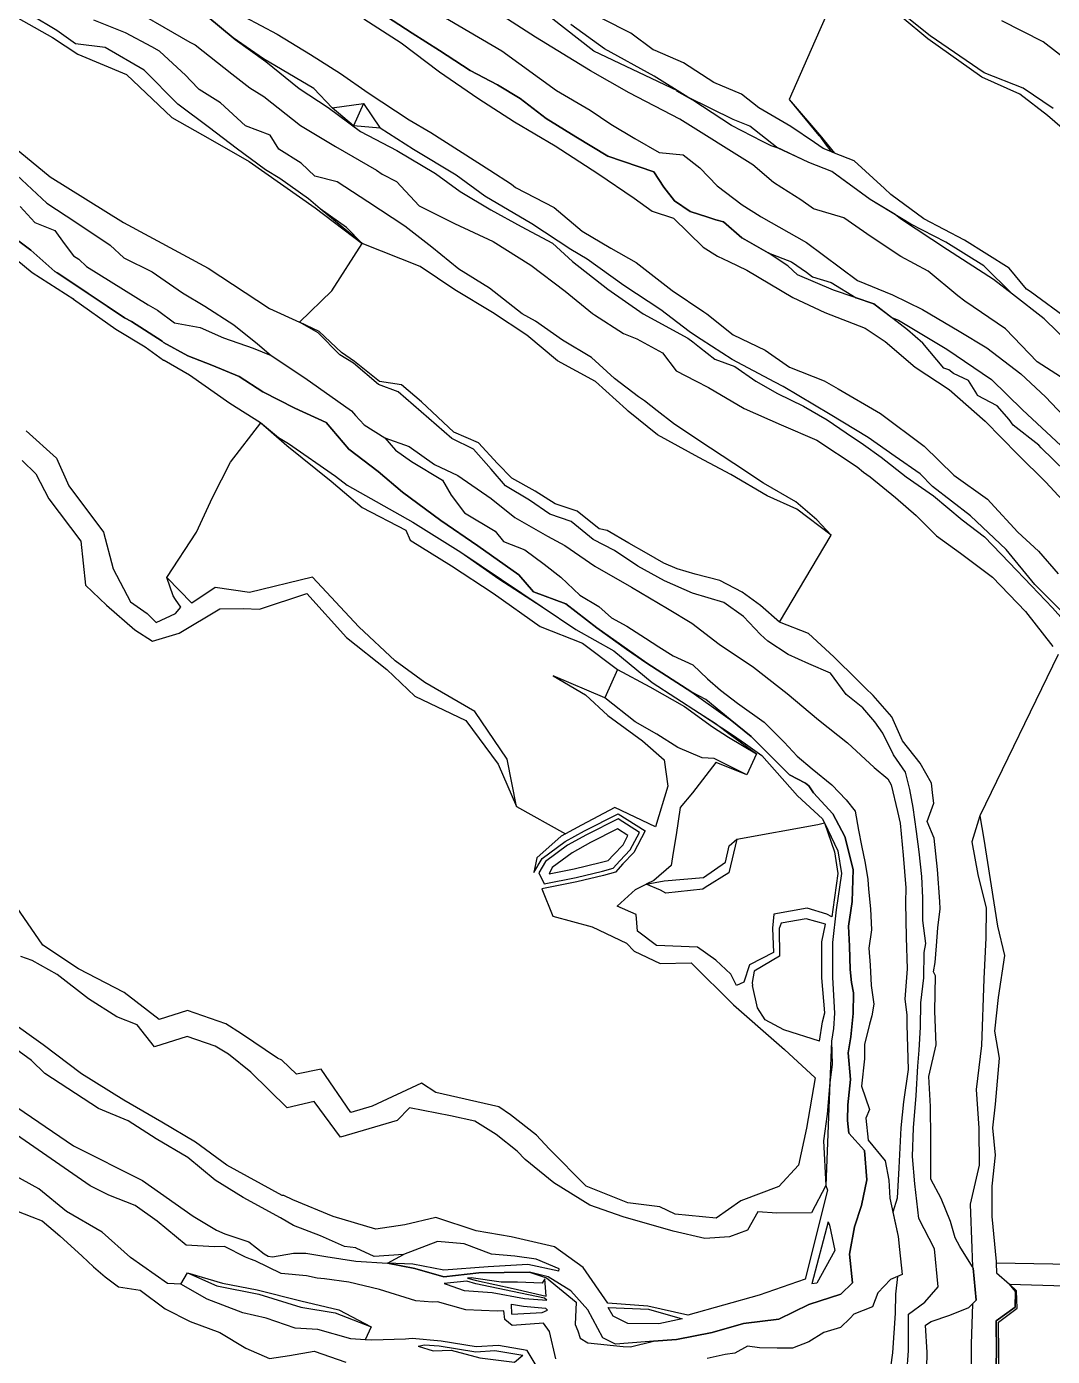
# Model space of a CAD drawing. Extents: x 102606 to 105048, y 81391 to 83586.
# Drawn here: x 104331.2 to 104564.9, y 81722.2 to 82025.3 of the extents above; entities that cross this region are included whole.
import ezdxf

# ---------------------------------------------------------------- set-up
doc = ezdxf.new("R2010")
doc.units = 0

msp = doc.modelspace()

# ---------------------------------------------------------------- linework, layer by layer
at = {"layer": 'BLG$270$FAKT', "color": 5}
for points in [[(104449.100146, 81829.850458, 0), (104456.348594, 81831.348317, 0), (104462.368331, 81832.783601, 0), (104464.803112, 81833.43242, 0), (104466.32194, 81835.123787, 0), (104468.702435, 81837.597025, 0), (104470.818032, 81841.590306, 0), (104465.921615, 81844.691982, 0), (104458.75511, 81841.049977, 0), (104454.383316, 81838.663625, 0), (104449.366654, 81834.981331, 0), (104447.889998, 81832.405299, 0), (104449.100146, 81829.850458, 0)], [(104450.234754, 81832.127176, 0), (104455.914196, 81833.300807, 0), (104461.878824, 81834.722951, 0), (104463.712828, 81835.211675, 0), (104464.856978, 81836.485801, 0), (104467.066649, 81838.78156, 0), (104468.184295, 81840.891165, 0), (104465.812952, 81842.393311, 0), (104459.687484, 81839.28036, 0), (104455.458945, 81836.972203, 0), (104450.8913, 81833.619494, 0), (104450.234754, 81832.127176, 0)]]:
    msp.add_polyline3d(points, dxfattribs=at)
at = {"layer": 'BLG$280$FAKT', "color": 6}
for points in [[(104331.047469, 81933.144806, 0), (104337.964986, 81926.877526, 0), (104340.808854, 81920.571796, 0), (104348.687137, 81910.075063, 0), (104350.909613, 81901.661722, 0), (104354.847066, 81894.131636, 0), (104358.627057, 81891.482113, 0), (104360.724015, 81889.463253, 0), (104365.091958, 81891.494208, 0), (104366.286903, 81892.938133, 0), (104365.132729, 81894.677089, 0), (104364.56, 81895.54, 0), (104363.12, 81899.68, 0), (104369.86, 81910.04, 0), (104373.55, 81917.96, 0), (104377.65, 81925.97, 0), (104384.521636, 81934.985163, 0), (104388.553362, 81931.649614, 0), (104390.834464, 81930.286515, 0), (104401.520567, 81922.831136, 0), (104404.23, 81920.74, 0), (104419.194459, 81912.289622, 0), (104430.09, 81905.5, 0), (104438.75, 81899.37, 0), (104448.666039, 81892.992181, 0), (104456.325671, 81887.834715, 0), (104464.958312, 81883.010041, 0), (104473.678004, 81875.76597, 0), (104484.515458, 81868.781865, 0), (104488.078131, 81866.507586, 0), (104491.474434, 81863.883206, 0), (104497.438224, 81859.49263, 0), (104495.250661, 81854.704719, 0), (104488.252789, 81857.548109, 0), (104488.228842, 81857.561393, 0), (104482.86, 81850.61, 0), (104480.11, 81847.243, 0), (104479.189, 81841.062, 0), (104478.515, 81837.01, 0), (104478.054, 81834.052, 0), (104474.046, 81830.642, 0), (104472.300383, 81829.775547, 0), (104472.300383, 81829.775547, 0), (104476.43, 81830.535, 0), (104485.427, 81831.347, 0), (104490.446, 81834.793, 0), (104491.253, 81838.515, 0), (104492.991, 81840.074, 0), (104511.47, 81843.439, 0), (104512.945469, 81843.761677, 0), (104515.982473, 81837.377084, 0), (104516.871217, 81832.215519, 0), (104515.595311, 81823.969465, 0), (104514.751054, 81816.521508, 0), (104514.756428, 81808.530065, 0), (104515.252764, 81800.404723, 0), (104515.028034, 81796.917812, 0), (104514.532371, 81793.985439, 0), (104514.16, 81784.56, 0), (104513.55, 81777.4, 0), (104512.74, 81771.27, 0), (104513.299186, 81761.105001, 0), (104509.987, 81754.859, 0), (104502.111, 81754.829, 0), (104497.743, 81755.094, 0), (104495.402, 81750.915, 0), (104491.306, 81749.448, 0), (104485.727, 81749.071, 0), (104478.505, 81750.692, 0), (104467.068, 81753.969, 0), (104459.462, 81756.621, 0), (104451.29, 81761.758, 0), (104444.794, 81767.023, 0), (104442.976335, 81768.969073, 0), (104438.13275, 81772.735861, 0), (104433.28, 81775.772, 0), (104427.74, 81776.968, 0), (104418.392, 81778.811, 0), (104415.629, 81775.897, 0), (104402.705, 81772.142, 0), (104396.695225, 81780.231038, 0), (104390.530389, 81778.785747, 0), (104382.27162, 81786.973094, 0), (104377.17311, 81791.038549, 0), (104374.140668, 81792.891755, 0), (104367.736613, 81795.101717, 0), (104360.309462, 81792.745799, 0), (104356.34, 81797.759, 0), (104351.77, 81799.598, 0), (104345.264, 81803.682, 0), (104338.159, 81809.192, 0), (104332.453, 81812.415, 0), (104329.850444, 81813.341975, 0)], [(104384.521636, 81934.985163, 0), (104390.442089, 81929.765223, 0), (104400.557715, 81921.659194, 0), (104407.665354, 81915.672813, 0), (104417.549146, 81910.460413, 0), (104418.579073, 81908.235826, 0), (104427.960071, 81902.400283, 0), (104437.507223, 81896.1124, 0), (104448.200983, 81888.559809, 0), (104457.866448, 81884.699639, 0), (104465.81344, 81878.759065, 0), (104462.94, 81872.26, 0)], [(104330.136241, 81926.396661, 0), (104333.274893, 81923.346902, 0), (104336.222833, 81917.611725, 0), (104343.57024, 81908.017727, 0), (104344.561391, 81897.993224, 0), (104349.369923, 81893.415969, 0), (104355.845959, 81887.770951, 0), (104359.866216, 81885.198217, 0), (104365.899029, 81887.024573, 0), (104375.196296, 81892.548674, 0), (104380.542316, 81892.609276, 0), (104384.233133, 81892.512187, 0), (104395.006057, 81896.079949, 0), (104404.057141, 81886.034504, 0), (104413.278547, 81878.760235, 0), (104419.654335, 81872.628115, 0), (104431.281114, 81867.087189, 0), (104438.608303, 81857.180624, 0), (104438.608303, 81857.180624, 0), (104442.83, 81847.48, 0), (104453.970169, 81841.283327, 0)], [(104363.12, 81899.68, 0), (104368.806423, 81893.886334, 0)], [(104442.83, 81847.48, 0), (104440.681396, 81858.276776, 0), (104433.321781, 81869.144084, 0), (104421.902963, 81875.733955, 0), (104415.145169, 81880.693823, 0), (104406.838027, 81888.473886, 0), (104396.282335, 81899.753416, 0), (104381.932429, 81896.287137, 0), (104381.932429, 81896.287137, 0), (104374.172718, 81897.428833, 0), (104368.806423, 81893.886334, 0)], [(104487.84, 81858.42, 0), (104485.1, 81858.61, 0), (104479.57, 81860.97, 0), (104474.76, 81864.03, 0), (104469.84, 81866.77, 0), (104462.94, 81872.26, 0), (104451.116974, 81877.292139, 0)], [(104451.116974, 81877.292139, 0), (104458.479913, 81872.944108, 0), (104463.584053, 81868.235717, 0), (104471.467307, 81862.445354, 0), (104476.407353, 81858.152578, 0), (104477.307603, 81852.119558, 0), (104474.477699, 81842.90892, 0)], [(104465.81344, 81878.759065, 0), (104473.175518, 81874.775039, 0), (104481.058414, 81870.331096, 0), (104487.479969, 81865.665994, 0), (104491.123236, 81863.32601, 0), (104497.438224, 81859.49263, 0)], [(104495.250661, 81854.704719, 0), (104487.84, 81858.42, 0)], [(104446.762615, 81832.449368, 0), (104448.604331, 81835.66225, 0), (104453.845502, 81839.509336, 0), (104458.288923, 81841.934786, 0), (104465.975947, 81845.841317, 0), (104472.134901, 81841.939877, 0), (104469.520327, 81837.004757, 0), (104467.054422, 81834.44278, 0), (104465.348255, 81832.542792, 0), (104462.613085, 81831.813926, 0), (104456.565793, 81830.372072, 0), (104448.532842, 81828.7121, 0), (104451.051721, 81822.473006, 0), (104460.008683, 81820.059066, 0), (104467.855446, 81816.322138, 0), (104469.58801, 81814.511595, 0), (104475.540293, 81811.752953, 0), (104482.578975, 81811.901113, 0), (104492.226728, 81802.333617, 0), (104502.039538, 81793.689718, 0), (104503.822127, 81792.136557, 0), (104510.836128, 81785.642112, 0), (104508.834907, 81774.182838, 0), (104507.073469, 81765.780898, 0), (104502.567744, 81760.918606, 0), (104493.910384, 81757.600815, 0), (104488.288887, 81753.664141, 0), (104478.96997, 81754.59005, 0), (104475.458591, 81756.286845, 0), (104468.13386, 81757.200708, 0), (104458.637552, 81760.926643, 0), (104450.200459, 81769.443431, 0), (104447.369893, 81772.592789, 0), (104441.411855, 81777.189557, 0), (104438.796522, 81779.025931, 0), (104424.383556, 81782.305605, 0), (104421.130032, 81784.41007, 0), (104409.913157, 81779.214423, 0), (104405.03503, 81777.725369, 0), (104398.270885, 81787.635308, 0), (104392.672815, 81786.494029, 0), (104389.345907, 81789.685047, 0), (104388.322747, 81790.117248, 0), (104380.155228, 81795.714865, 0), (104376.600677, 81797.981626, 0), (104367.814309, 81801.018065, 0), (104361.404668, 81798.989778, 0), (104353.421532, 81805.105895, 0), (104342.998479, 81810.512166, 0), (104334.837228, 81815.911131, 0), (104328.039345, 81825.882521, 0)], [(104474.477699, 81842.90892, 0), (104465.191096, 81847.312892, 0), (104457.577943, 81843.25249, 0), (104453.970169, 81841.283327, 0), (104452.979089, 81840.742385, 0), (104447.437395, 81835.828805, 0), (104446.762615, 81832.449368, 0)], [(104512.945469, 81843.761677, 0), (104515.267658, 81837.151948, 0), (104516.02436, 81832.211391, 0), (104514.857773, 81824.064763, 0), (104514.65937, 81822.34361, 0)], [(104492.991, 81840.074, 0), (104491.182, 81832.388, 0), (104485.787, 81829.023, 0), (104485.23, 81828.667, 0), (104476.8, 81827.766, 0), (104475.58, 81828.45, 0), (104472.300383, 81829.775547, 0)], [(104514.65937, 81822.34361, 0), (104513.508, 81822.943, 0), (104509.016, 81824.304, 0), (104501.396, 81822.988, 0), (104501.14, 81819.77, 0), (104501.32, 81814.22, 0), (104495.84, 81811.45, 0), (104494.594109, 81807.429545, 0), (104492.885, 81806.727, 0), (104491.621, 81809.299, 0), (104488.193, 81812.453, 0), (104484.059, 81815.435, 0), (104474.695, 81815.824, 0), (104470.346, 81819.125, 0), (104470.041, 81822.903, 0), (104470.041, 81822.903, 0), (104465.746552, 81824.77596, 0), (104469.926, 81828.597, 0), (104472.300383, 81829.775547, 0)], [(104511.79645, 81794.014515, 0), (104512.545601, 81798.391196, 0), (104512.545601, 81798.391196, 0), (104513.045266, 81800.443316, 0), (104512.336249, 81808.448304, 0), (104512.321516, 81816.658682, 0), (104513.159587, 81820.67885, 0), (104508.820396, 81821.897088, 0), (104503.078828, 81820.91586, 0), (104502.669556, 81819.734076, 0), (104502.735377, 81813.38083, 0), (104496.972, 81809.971089, 0), (104496.48691, 81807.353736, 0), (104496.578952, 81806.689055, 0)], [(104511.79645, 81794.014515, 0), (104503.72, 81796.631, 0), (104499.453, 81798.895, 0), (104497.667, 81801.603, 0), (104496.578952, 81806.689055, 0)]]:
    msp.add_polyline3d(points, dxfattribs=at)
at = {"layer": 'BLG$290$FAKT', "color": 32}
for points in [[(104329.427, 81976.384, 0), (104332.147, 81974.331, 0), (104337.628, 81969.447, 0), (104338.138, 81969.137, 0), (104343.286, 81965.758, 0), (104345.182, 81964.476, 0), (104349.57, 81961.583, 0), (104353.466, 81958.887, 0), (104355.048, 81958.057, 0), (104362.039, 81953.587, 0), (104362.339, 81953.274, 0), (104367.913, 81950.196, 0), (104373.396, 81948.134, 0), (104379.602, 81945.548, 0), (104384.99, 81942.014, 0), (104392.287, 81938.289, 0), (104399.402, 81935.071, 0), (104404.577, 81928.981, 0), (104411.268, 81923.881, 0), (104416.782, 81919.135, 0), (104425.558, 81912.723, 0), (104433.991, 81906.889, 0), (104443.315, 81900.317, 0), (104446.637675, 81896.455708, 0), (104454.045479, 81893.719081, 0), (104461.066037, 81888.222073, 0), (104467.851445, 81883.351294, 0), (104472.512045, 81880.148289, 0), (104482.723717, 81873.575649, 0), (104491.477457, 81867.356367, 0), (104496.221813, 81863.482327, 0), (104504.961751, 81854.73645, 0), (104508.598836, 81852.800086, 0), (104509.398475, 81852.18134, 0), (104510.436237, 81850.639093, 0), (104514.838, 81845.865, 0), (104517.565, 81840.639, 0), (104519.515, 81833.145, 0), (104519.251, 81825.856, 0), (104518.946432, 81823.793758, 0), (104518.408, 81820.26, 0), (104518.64, 81815.66, 0), (104518.775, 81810.366, 0), (104519.143552, 81807.424234, 0), (104519.551, 81804.996, 0), (104519.464, 81800.319, 0), (104518.942, 81795.005, 0), (104518.358, 81791.373, 0), (104518.904, 81785.302, 0), (104518.31, 81779.503, 0), (104518.202, 81775.918, 0), (104518.537, 81773.01, 0), (104522.081, 81769.131, 0), (104522.573, 81762.406, 0), (104521.366, 81756.527, 0), (104519.811, 81751.68, 0), (104518.69, 81745.498, 0), (104519.307, 81738.917, 0), (104516.648637, 81736.362086, 0), (104509.360468, 81733.960688, 0), (104502.559376, 81730.681131, 0), (104494.539774, 81729.650192, 0), (104487.377747, 81727.594684, 0), (104479.234324, 81726.019236, 0), (104474.022219, 81725.607008, 0), (104472.094995, 81725.462684, 0), (104465.329361, 81724.981349, 0), (104462.427393, 81726.357991, 0), (104459.042907, 81732.772568, 0), (104455.160099, 81737.132791, 0), (104450.011653, 81740.32813, 0), (104445.767, 81741.328, 0), (104434.174287, 81741.188636, 0), (104426.250412, 81740.280589, 0), (104419.655086, 81742.197154, 0), (104413.386776, 81743.424861, 0), (104417.05, 81745.38, 0), (104410.37, 81744.94, 0), (104406.252578, 81746.832513, 0), (104406.223924, 81746.88209, 0), (104403.61, 81747.2, 0), (104398.14, 81749.62, 0), (104392.02, 81751.98, 0), (104389.00492, 81753.774039, 0), (104380.516, 81758.366, 0), (104374.165, 81762.348, 0), (104367.895, 81767.524, 0), (104360.711, 81771.787, 0), (104354.313, 81775.864, 0), (104347.576, 81778.657, 0), (104335.331, 81786.631, 0), (104332.322773, 81789.584896, 0), (104325.286652, 81794.700075, 0)], [(104325.44918, 81974.983224, 0), (104332.460935, 81969.227586, 0), (104341.906919, 81963.130542, 0), (104341.890814, 81963.176935, 0), (104351.509854, 81956.301647, 0), (104358.187918, 81952.322005, 0), (104362.396454, 81949.220372, 0), (104362.490223, 81949.257947, 0), (104368.281547, 81945.913661, 0), (104377.505945, 81939.475696, 0), (104384.443328, 81935.049949, 0), (104388.553362, 81931.649614, 0), (104390.834464, 81930.286515, 0), (104401.520567, 81922.831136, 0), (104404.23, 81920.74, 0), (104419.194459, 81912.289622, 0), (104430.09, 81905.5, 0), (104448.666039, 81892.992181, 0), (104456.325671, 81887.834715, 0), (104464.958312, 81883.010041, 0), (104473.678004, 81875.76597, 0), (104484.515458, 81868.781865, 0), (104492.023338, 81863.825524, 0), (104494.936838, 81861.764254, 0), (104498.70487, 81859.098412, 0), (104506.813577, 81849.966205, 0), (104512.497222, 81844.704011, 0), (104515.982473, 81837.377084, 0), (104516.871217, 81832.215519, 0), (104515.595311, 81823.969465, 0), (104514.751054, 81816.521508, 0), (104514.756428, 81808.530065, 0), (104515.252764, 81800.404723, 0), (104515.028034, 81796.917812, 0), (104514.532371, 81793.985439, 0), (104514.734801, 81788.668018, 0), (104514.16, 81784.56, 0), (104513.299186, 81761.105001, 0), (104513.642735, 81760.061152, 0), (104508.55621, 81739.74808, 0), (104498.097481, 81736.11592, 0), (104481.799088, 81731.551163, 0), (104472.719215, 81733.577453, 0), (104463.613043, 81734.324046, 0), (104458.010953, 81742.428971, 0), (104451.429257, 81747.170721, 0), (104441.572322, 81749.427013, 0), (104433.608795, 81750.752581, 0), (104424.446375, 81753.784335, 0), (104417.333581, 81752.123432, 0), (104410.763453, 81751.156917, 0), (104401.033055, 81754.052869, 0), (104391.83041, 81757.818984, 0), (104389.775397, 81758.840108, 0), (104389.435289, 81758.830117, 0), (104376.763408, 81765.719364, 0), (104369.661054, 81771.008886, 0), (104362.017114, 81775.553056, 0), (104353.365671, 81780.586696, 0), (104343.702692, 81786.570185, 0), (104334.95659, 81793.154, 0), (104327.226067, 81798.745752, 0)], [(104513.831492, 81752.859931, 0), (104510.060306, 81738.675078, 0)], [(104513.831492, 81752.859931, 0), (104514.077149, 81752.063621, 0), (104515.291631, 81746.263605, 0), (104511.195478, 81738.88711, 0), (104510.060306, 81738.675078, 0)], [(104452.44138, 81741.6055, 0), (104452.548, 81742.094, 0), (104447.25, 81744.36, 0), (104442.38, 81745.03, 0), (104437.09, 81745.5, 0), (104430.89, 81747.79, 0), (104424.76, 81748.38, 0), (104417.05, 81745.38, 0)], [(104452.44138, 81741.6055, 0), (104445.368214, 81743.077666, 0), (104436.338891, 81742.578771, 0), (104426.266078, 81741.849205, 0), (104419.192862, 81743.207516, 0), (104413.386776, 81743.424861, 0)], [(104413.386776, 81743.424861, 0), (104419.655086, 81742.197154, 0), (104426.250412, 81740.280589, 0), (104434.174287, 81741.188636, 0), (104445.767, 81741.328, 0), (104449.638743, 81740.031447, 0), (104456.4206, 81734.541378, 0), (104456.193374, 81729.466168, 0), (104456.727924, 81727.983806, 0), (104457.318059, 81726.317438, 0), (104459.030477, 81725.216525, 0), (104467.103276, 81724.43331, 0), (104468.796454, 81724.348399, 0), (104474.022219, 81725.607008, 0)], [(104480.508178, 81730.706455, 0), (104475.216392, 81729.614651, 0), (104468.151977, 81729.638826, 0), (104464.784446, 81731.365374, 0), (104463.692007, 81733.293953, 0)], [(104463.692007, 81733.293953, 0), (104472.875268, 81732.91823, 0), (104480.508178, 81730.706455, 0)]]:
    msp.add_polyline3d(points, dxfattribs=at)
at = {"layer": 'BLG$300$FAKT', "color": 40}
for points in [[(104329.679, 81984.263, 0), (104333.089563, 81980.634762, 0), (104337.631984, 81978.782321, 0), (104339.767384, 81975.871, 0), (104341.877507, 81973.056633, 0), (104343.077, 81972.236, 0), (104344.85, 81970.568, 0), (104358.844, 81961.865, 0), (104360.98, 81960.67, 0), (104364.88, 81957.79, 0), (104370.731, 81956.681, 0), (104376.02, 81954.342, 0), (104382.822, 81951.975, 0), (104386.869, 81950.316, 0), (104394.601, 81945.226, 0), (104405.163, 81937.722, 0), (104406.138, 81936.669, 0), (104408.062453, 81934.495609, 0), (104412.824478, 81931.515575, 0), (104415.214031, 81928.729096, 0), (104418.862553, 81926.11739, 0), (104425.947, 81921.863, 0), (104427.876, 81918.475, 0), (104430.949, 81914.446, 0), (104437.957, 81910.259, 0), (104439.851, 81907.948, 0), (104444.653, 81906.023, 0), (104449.087, 81902.725, 0), (104452.887, 81899.779, 0), (104457.244, 81895.7, 0), (104461.578, 81893.059, 0), (104464.415, 81890.503, 0), (104467.953, 81888.623, 0), (104472.151, 81885.908, 0), (104475.203, 81883.871, 0), (104478.46, 81881.815, 0), (104482.938, 81879.822, 0), (104486.308, 81876.643, 0), (104489.245, 81873.994, 0), (104493.159, 81871.073, 0), (104499.248, 81866.754, 0), (104503.778, 81862.175, 0), (104506.707, 81858.992, 0), (104510.149, 81856.08, 0), (104514.619, 81852.408, 0), (104517.919, 81849.045, 0), (104519.962, 81846.414, 0), (104520.681, 81842.085, 0), (104521.379, 81838.614, 0), (104522.263, 81834.609, 0), (104522.826, 81830.872, 0), (104522.975, 81828.647, 0), (104523.427, 81824.173, 0), (104523.637, 81819.415, 0), (104523.072, 81815.247, 0), (104523.379, 81811.334, 0), (104523.567, 81806.675, 0), (104524.216, 81802.446, 0), (104523.756, 81799.79, 0), (104523.228, 81797.883, 0), (104522.06, 81793.266, 0), (104522.049, 81790.007, 0), (104521.392, 81783.749, 0), (104523.193, 81778.462, 0), (104522.406, 81776.459, 0), (104522.939, 81771.466, 0), (104526.75, 81766.765, 0), (104527.622, 81762.315, 0), (104527.848, 81758.228, 0), (104529.746, 81749.462, 0), (104530.059241, 81746.536833, 0), (104530.668, 81740.852, 0), (104529.595298, 81740.380783, 0), (104528, 81739.68, 0), (104525.127, 81736.68, 0), (104523.87, 81733.476, 0), (104519.616, 81731.757, 0), (104518.84, 81730.843, 0), (104516.637, 81728.781, 0), (104512.782, 81727.58, 0), (104509.413, 81725.447, 0), (104505.678, 81724.051, 0), (104502.183, 81724.044, 0), (104498.174, 81724.113, 0), (104495.44, 81724.513, 0), (104492.526, 81722.901, 0), (104490.367, 81722.612, 0), (104486.257, 81721.716, 0)], [(104322.623017, 81783.256441, 0), (104341.871272, 81770.143025, 0), (104357.562428, 81762.240262, 0), (104369.117976, 81754.143311, 0), (104374.461974, 81750.966479, 0), (104376.303974, 81750.087479, 0), (104381.777591, 81748.267817, 0), (104385.336433, 81745.516853, 0), (104386.223652, 81745.032948, 0), (104387.221213, 81744.871106, 0), (104391.998066, 81745.685162, 0), (104394.79044, 81745.686857, 0), (104399.336845, 81744.968753, 0), (104406.182168, 81743.887026, 0), (104413.386776, 81743.424861, 0), (104419.655086, 81742.197154, 0), (104426.250412, 81740.280589, 0), (104434.174287, 81741.188636, 0), (104445.767, 81741.328, 0), (104449.638743, 81740.031447, 0), (104456.4206, 81734.541378, 0), (104456.193374, 81729.466168, 0), (104456.727924, 81727.983806, 0), (104457.318059, 81726.317438, 0), (104459.030477, 81725.216525, 0), (104467.103276, 81724.43331, 0), (104468.796454, 81724.348399, 0), (104474.022219, 81725.607008, 0), (104479.234324, 81726.019236, 0), (104487.377747, 81727.594684, 0), (104494.539774, 81729.650192, 0), (104502.559376, 81730.681131, 0), (104509.360468, 81733.960688, 0), (104516.648637, 81736.362086, 0), (104519.307, 81738.917, 0), (104518.69, 81745.498, 0), (104519.811, 81751.68, 0), (104521.366, 81756.527, 0), (104522.573, 81762.406, 0), (104522.081, 81769.131, 0), (104518.537, 81773.01, 0), (104518.202, 81775.918, 0), (104518.31, 81779.503, 0), (104518.904, 81785.302, 0), (104518.358, 81791.373, 0), (104518.942, 81795.005, 0), (104519.464, 81800.319, 0), (104519.551, 81804.996, 0), (104519.143552, 81807.424234, 0), (104518.775, 81810.366, 0), (104518.64, 81815.66, 0), (104518.408, 81820.26, 0), (104518.946432, 81823.793758, 0), (104519.251, 81825.856, 0), (104519.515, 81833.145, 0), (104517.565, 81840.639, 0), (104514.838, 81845.865, 0), (104510.436237, 81850.639093, 0), (104509.398475, 81852.18134, 0), (104508.598836, 81852.800086, 0), (104504.961751, 81854.73645, 0), (104496.221813, 81863.482327, 0), (104491.477457, 81867.356367, 0), (104485.944298, 81871.920657, 0), (104482.723717, 81873.575649, 0), (104472.512045, 81880.148289, 0), (104461.066037, 81888.222073, 0), (104454.045479, 81893.719081, 0), (104446.637675, 81896.455708, 0), (104443.315, 81900.317, 0), (104433.991, 81906.889, 0), (104425.558, 81912.723, 0), (104416.782, 81919.135, 0), (104411.268, 81923.881, 0), (104404.577, 81928.981, 0), (104399.402, 81935.071, 0), (104392.287, 81938.289, 0), (104384.99, 81942.014, 0), (104379.602, 81945.548, 0), (104373.396, 81948.134, 0), (104367.913, 81950.196, 0), (104362.339, 81953.274, 0), (104362.039, 81953.587, 0), (104355.048, 81958.057, 0), (104353.466, 81958.887, 0), (104349.57, 81961.583, 0), (104345.182, 81964.476, 0), (104343.286, 81965.758, 0), (104338.138, 81969.137, 0), (104337.628, 81969.447, 0), (104332.147, 81974.331, 0), (104329.427, 81976.384, 0)], [(104451.745, 81721.624, 0), (104450.296, 81727.823, 0), (104448.911213, 81729.760227, 0), (104441.805322, 81729.2098, 0), (104440.166944, 81730.594024, 0), (104439.877306, 81732.529951, 0), (104438.388743, 81732.444756, 0), (104431.25565, 81732.785853, 0), (104424.811535, 81734.623554, 0), (104423.689225, 81734.498958, 0), (104419.831976, 81734.82484, 0), (104411.613584, 81737.400268, 0), (104404.577736, 81739.114414, 0), (104399.067, 81739.811, 0), (104397.396, 81740.025, 0), (104394.923, 81740.528, 0), (104389.18, 81741.041, 0), (104383.219, 81743.932, 0), (104382.183, 81744.357, 0), (104381.045, 81744.792, 0), (104376.296, 81747.218, 0), (104374.02, 81747.15, 0), (104367.52, 81747.52, 0), (104360.897969, 81753.001203, 0), (104355.89, 81756.56, 0), (104349.9, 81758.93, 0), (104345.68, 81761.05, 0), (104319.925789, 81778.799417, 0)], [(104449.583642, 81735.90255, 0), (104449.256, 81739.833, 0), (104448.673142, 81738.874659, 0), (104443.009, 81739.106, 0), (104442.562095, 81739.074063, 0), (104439.288556, 81739.114331, 0), (104432.47067, 81740.102314, 0), (104431.60213, 81739.999807, 0)], [(104431.60213, 81739.999807, 0), (104433.698003, 81739.463027, 0), (104442.000219, 81737.637483, 0), (104449.583642, 81735.90255, 0)], [(104449.698069, 81734.985489, 0), (104449.199668, 81735.451276, 0), (104441.853118, 81736.981748, 0), (104433.524227, 81738.73265, 0), (104431.497868, 81739.27694, 0), (104426.317292, 81738.7414, 0)], [(104426.317292, 81738.7414, 0), (104426.736167, 81738.588687, 0), (104430.877717, 81737.155153, 0), (104437.217612, 81736.691622, 0), (104437.217612, 81736.691622, 0), (104444.619326, 81735.330156, 0), (104449.698069, 81734.985489, 0)], [(104441.694616, 81731.818426, 0), (104441.627647, 81734.100737, 0), (104444.39884, 81733.573098, 0), (104449.366709, 81733.154511, 0), (104449.876188, 81732.669287, 0)], [(104441.694616, 81731.818426, 0), (104448.62467, 81732.155521, 0), (104449.876188, 81732.669287, 0)]]:
    msp.add_polyline3d(points, dxfattribs=at)
at = {"layer": 'BLG$310$FAKT', "color": 3}
for points in [[(104295.313215, 82044.017888, 0), (104300.876582, 82043.921742, 0), (104307.247965, 82040.206682, 0), (104312.047844, 82036.743133, 0), (104316.351121, 82030.698672, 0), (104322.520891, 82031.415542, 0), (104323.769687, 82030.273458, 0), (104337.040923, 82022.820559, 0), (104342.836148, 82018.958386, 0), (104353.918851, 82014.37102, 0), (104364.277279, 82004.581966, 0), (104372.9622, 81999.615729, 0), (104381.858961, 81994.528357, 0), (104396.947555, 81983.965771, 0), (104407.648, 81975.843, 0)], [(104534.448, 81753.593, 0), (104533.578, 81761.468, 0), (104533.046, 81767.717, 0), (104533.276, 81774.253, 0), (104533.841, 81781.65, 0), (104534.253, 81788.328, 0), (104534.517, 81791.986, 0), (104534.806, 81797.174, 0), (104534.889, 81802.782, 0), (104535.565, 81808.451, 0), (104535.644, 81814.211, 0), (104536.085, 81816.256, 0), (104535.386, 81821.486, 0), (104535.357, 81826.652, 0), (104535.163, 81831.549, 0), (104534.543, 81837.147, 0), (104533.897, 81841.772, 0), (104533.186, 81847.312, 0), (104532.397, 81851.377, 0), (104531.389, 81855.303, 0), (104528.67, 81859.28, 0), (104526.28, 81864.251, 0), (104524.446, 81866.833, 0), (104521.693, 81869.998, 0), (104517.884, 81873.064, 0), (104514.314, 81877.909, 0), (104509.363, 81879.992, 0), (104504.703, 81882.174, 0), (104500.088, 81885.189, 0), (104498.402, 81886.737, 0), (104494.494, 81890.794, 0), (104490.007, 81894.001, 0), (104482.879, 81896.136, 0), (104476.547, 81898.938, 0), (104470.439, 81902.311, 0), (104465.083, 81905.859, 0), (104460.288, 81908.363, 0), (104455.284, 81912.464, 0), (104450.417, 81914.137, 0), (104445.787, 81917.368, 0), (104440.313, 81920.636, 0), (104437, 81924.362, 0), (104433.005, 81928.927, 0), (104428.086, 81931.397, 0), (104415.81031, 81942.025, 0), (104411.364, 81943.733, 0), (104405.643, 81948.563, 0), (104402.53, 81950.498, 0), (104397.615508, 81955.474109, 0), (104393.371316, 81957.92687, 0), (104400.756, 81965.086, 0), (104407.648, 81975.843, 0), (104398.060664, 81983.75604, 0), (104395.401026, 81985.988828, 0), (104388.835925, 81990.680169, 0), (104385.606079, 81992.639072, 0), (104378.937605, 81997.586623, 0), (104372.838, 82002.223, 0), (104365.614, 82007.572, 0), (104357.942, 82015.341, 0), (104349.083, 82020.513, 0), (104342.341, 82021.349, 0), (104338.101822, 82024.410706, 0), (104332.221, 82027.901, 0)], [(104285.363274, 82022.399836, 0), (104294.536, 82016.549, 0), (104304.402, 82013.087, 0), (104311.104, 82008.433, 0), (104313.735957, 82007.126032, 0), (104321.469073, 82002.830745, 0), (104329.647017, 81996.761394, 0), (104336.539566, 81991.002075, 0), (104353.268692, 81980.645504, 0), (104372.560767, 81970.186653, 0), (104386.541, 81961.026, 0), (104393.371316, 81957.92687, 0)], [(104327.776456, 81992.47598, 0), (104335.770272, 81985.05003, 0), (104342.383301, 81980.713586, 0), (104350.194912, 81975.487936, 0), (104353.292643, 81972.605122, 0), (104359.80104, 81969.397715, 0), (104366.726774, 81964.611343, 0), (104371.794997, 81961.58536, 0), (104378.390353, 81957.276597, 0), (104383.811455, 81952.945304, 0), (104386.869, 81950.316, 0), (104394.601, 81945.226, 0), (104405.163, 81937.722, 0), (104406.138, 81936.669, 0), (104408.062453, 81934.495609, 0), (104412.824478, 81931.515575, 0), (104418.333468, 81929.599733, 0), (104424.098779, 81925.451377, 0), (104429.453152, 81922.932199, 0), (104437.025055, 81917.683825, 0), (104442.409413, 81913.391622, 0), (104449.833687, 81909.155717, 0), (104453.80763, 81906.962174, 0), (104460.623926, 81902.291786, 0), (104468.973803, 81897.491572, 0), (104477.164157, 81892.617244, 0), (104482.750561, 81889.304857, 0), (104488.968937, 81884.489571, 0), (104496.763529, 81879.261845, 0), (104504.492242, 81873.281051, 0), (104511.578318, 81867.239608, 0), (104518.217043, 81861.998562, 0), (104524.250411, 81856.388764, 0), (104527.368525, 81853.811805, 0), (104528.146364, 81852.466479, 0), (104529.594876, 81846.352176, 0), (104530.235654, 81843.735524, 0), (104530.856812, 81836.397664, 0), (104531.468227, 81828.954567, 0), (104531.402258, 81825.646987, 0), (104531.540514, 81817.637103, 0), (104531.80826, 81810.510002, 0), (104531.251185, 81803.573914, 0), (104531.743, 81800.00906, 0), (104531.709187, 81797.724503, 0), (104532.012802, 81787.546758, 0), (104530.94636, 81780.183475, 0), (104530.35299, 81774.261374, 0), (104529.878993, 81765.114425, 0), (104529.521421, 81758.205003, 0), (104528.530761, 81755.074636, 0), (104529.746, 81749.462, 0), (104530.059241, 81746.536833, 0), (104530.668, 81740.852, 0), (104529.595298, 81740.380783, 0)], [(104448.841202, 81717.388405, 0), (104445.19549, 81723.476455, 0), (104438.716236, 81724.620735, 0), (104433.582218, 81724.3066, 0), (104425.592836, 81725.6459, 0), (104419.019708, 81726.214582, 0), (104417.525104, 81726.11889, 0), (104409.799168, 81725.881416, 0), (104408.341218, 81725.942009, 0), (104405.073285, 81726.14562, 0), (104397.510429, 81728.268375, 0), (104392.37761, 81728.610495, 0), (104385.768436, 81730.904802, 0), (104380.45837, 81732.059471, 0), (104372.293412, 81735.202357, 0), (104366.299724, 81738.644987, 0), (104363.251087, 81738.792, 0), (104354.84272, 81744.726618, 0), (104348.374965, 81750.481405, 0), (104340.235965, 81755.172405, 0), (104333.938248, 81760.340414, 0), (104325.820321, 81764.826304, 0)], [(104327.096, 81756.029, 0), (104332.36244, 81753.978649, 0), (104334.758, 81753.046, 0), (104338.775, 81749.637, 0), (104343.873, 81745.026, 0), (104346.389, 81742.562, 0), (104349.108, 81740.306, 0), (104352.13, 81738.042, 0), (104357.034, 81737.276, 0), (104362.737, 81732.976, 0), (104368.477, 81730.148, 0), (104375.216, 81727.585, 0), (104381.138, 81724.005, 0), (104386.545, 81721.664, 0), (104391.066, 81722.352, 0), (104396.665253, 81723.347623, 0), (104403.923745, 81720.865885, 0)], [(104531.687, 81718.242, 0), (104532.089, 81723.396, 0), (104532.111, 81731.808, 0), (104535.850316, 81734.556323, 0), (104538.860272, 81738.000716, 0), (104538.03202, 81746.700384, 0), (104534.448, 81753.593, 0)], [(104366.299724, 81738.644987, 0), (104367.819, 81741.232, 0), (104375.793, 81738.879, 0), (104383.708, 81737.317, 0), (104393.638, 81734.808, 0), (104402.344, 81732.758, 0), (104409.707, 81728.88, 0), (104408.341218, 81725.942009, 0)], [(104367.819, 81741.232, 0), (104374.551, 81738.28, 0), (104384.087, 81736.343, 0), (104393.67, 81733.378, 0), (104401.469, 81732.069, 0), (104409.707, 81728.88, 0)], [(104529.595298, 81740.380783, 0), (104529.158609, 81736.314103, 0), (104529.09019, 81732.010094, 0), (104528.476719, 81722.999048, 0), (104527.451425, 81715.871571, 0)], [(104420.422, 81724.508, 0), (104421.804002, 81724.833395, 0), (104425.208124, 81724.585598, 0)], [(104425.208124, 81724.585598, 0), (104433.523121, 81723.181757, 0), (104437.818694, 81723.515906, 0), (104444.220235, 81722.449938, 0)], [(104420.422, 81724.508, 0), (104423.817551, 81723.404462, 0), (104427.932779, 81723.550392, 0), (104434.444501, 81721.832515, 0), (104442.324711, 81720.878933, 0), (104444.220235, 81722.449938, 0)]]:
    msp.add_polyline3d(points, dxfattribs=at)
at = {"layer": 'BLG$320$FAKT', "color": 5}
for points in [[(104534.448, 81753.593, 0), (104533.578, 81761.468, 0), (104533.046, 81767.717, 0), (104533.276, 81774.253, 0), (104533.841, 81781.65, 0), (104534.253, 81788.328, 0), (104534.517, 81791.986, 0), (104534.806, 81797.174, 0), (104534.889, 81802.782, 0), (104535.565, 81808.451, 0), (104535.644, 81814.211, 0), (104536.085, 81816.256, 0), (104535.386, 81821.486, 0), (104535.357, 81826.652, 0), (104535.163, 81831.549, 0), (104534.543, 81837.147, 0), (104533.897, 81841.772, 0), (104533.186, 81847.312, 0), (104532.397, 81851.377, 0), (104531.389, 81855.303, 0), (104528.67, 81859.28, 0), (104526.28, 81864.251, 0), (104524.446, 81866.833, 0), (104521.693, 81869.998, 0), (104517.884, 81873.064, 0), (104514.314, 81877.909, 0), (104509.363, 81879.992, 0), (104504.703, 81882.174, 0), (104500.088, 81885.189, 0), (104498.402, 81886.737, 0), (104494.494, 81890.794, 0), (104490.007, 81894.001, 0), (104482.879, 81896.136, 0), (104476.547, 81898.938, 0), (104470.439, 81902.311, 0), (104465.083, 81905.859, 0), (104460.288, 81908.363, 0), (104455.284, 81912.464, 0), (104450.417, 81914.137, 0), (104445.787, 81917.368, 0), (104440.313, 81920.636, 0), (104437, 81924.362, 0), (104433.005, 81928.927, 0), (104428.086, 81931.397, 0), (104415.81031, 81942.025, 0), (104411.364, 81943.733, 0), (104405.643, 81948.563, 0), (104402.53, 81950.498, 0), (104397.615508, 81955.474109, 0), (104393.371316, 81957.92687, 0), (104400.756, 81965.086, 0), (104407.648, 81975.843, 0), (104404.032518, 81979.504178, 0), (104398.060664, 81983.75604, 0), (104395.401026, 81985.988828, 0), (104388.835925, 81990.680169, 0), (104385.606079, 81992.639072, 0), (104378.937605, 81997.586623, 0), (104372.838, 82002.223, 0), (104365.614, 82007.572, 0), (104357.942, 82015.341, 0), (104349.083, 82020.513, 0), (104342.341, 82021.349, 0), (104338.101822, 82024.410706, 0), (104332.221, 82027.901, 0)], [(104536.18, 81715.972, 0), (104536.323, 81723.018, 0), (104535.975, 81729.28, 0), (104537.299, 81730.153, 0), (104541.501, 81731.595, 0), (104545.886, 81733.332, 0), (104546.690414, 81734.158814, 0), (104547.502, 81734.993, 0), (104546.851674, 81742.280132, 0), (104546.683208, 81742.54938, 0), (104543.789, 81747.175, 0), (104542.756, 81749.196, 0), (104541.64, 81752.911, 0), (104539.533, 81758.185, 0), (104537.226, 81762.538, 0), (104537.182, 81771.829, 0), (104537.109, 81779.113, 0), (104536.761, 81785.942, 0), (104538.426, 81793.193, 0), (104538.083, 81800.836, 0), (104538.223, 81808.93, 0), (104537.767, 81809.854, 0), (104538.15, 81811.977, 0), (104538.46, 81815.749, 0), (104538.788, 81819.86, 0), (104539.302, 81824.208, 0), (104539.214, 81825.858, 0), (104538.718, 81833.149, 0), (104537.956, 81840.314, 0), (104536.336905, 81844.113214, 0), (104537.845867, 81848.295605, 0), (104537.650915, 81850.022171, 0), (104537.330988, 81852.855575, 0), (104534.770816, 81857.364013, 0), (104530.699424, 81862.491943, 0), (104528.29472, 81867.974451, 0), (104524.025759, 81872.775001, 0), (104522.322663, 81874.466082, 0), (104520.377856, 81876.39717, 0), (104515.066501, 81881.595412, 0), (104509.300176, 81886.941653, 0), (104502.745117, 81889.558304, 0), (104514.517, 81909.342, 0), (104511.192, 81912.828, 0), (104506.451, 81916.916, 0), (104499.077, 81921.233, 0), (104492.33, 81925.698, 0), (104484.302, 81930.901, 0), (104478.527, 81934.778, 0), (104474.853355, 81937.682226, 0), (104471.919, 81940.002, 0), (104470.591, 81940.923, 0), (104465.116, 81945.033, 0), (104459.903, 81949.823, 0), (104453.267, 81953.805, 0), (104447.097, 81958.122, 0), (104444.107, 81959.803, 0), (104436.63, 81965.622, 0), (104429.629, 81970.009, 0), (104423.501, 81975.012, 0), (104417.313, 81979.806, 0), (104408.908, 81985.34, 0), (104401.951436, 81989.911895, 0), (104396.868112, 81991.198627, 0), (104393.7422, 81994.158697, 0), (104388.607483, 81997.368591, 0), (104386.639444, 82000.547929, 0), (104381.080459, 82002.663913, 0), (104375.325547, 82007.937089, 0), (104370.529611, 82010.916479, 0), (104368.49661, 82012.970659, 0), (104367.417798, 82014.141192, 0), (104361.464301, 82019.683987, 0), (104359.69293, 82020.634006, 0), (104353.733885, 82023.829951, 0), (104346.496777, 82026.740427, 0)], [(104514.517, 81909.342, 0), (104506.652546, 81915.284198, 0), (104499.911052, 81918.3171, 0), (104491.641456, 81923.157356, 0), (104484.350708, 81927.055071, 0), (104474.911082, 81932.21514, 0), (104468.241135, 81937.59725, 0), (104467.828249, 81937.970947, 0), (104460.766771, 81944.362187, 0), (104452.158659, 81949.123387, 0), (104445.141716, 81954.96231, 0), (104437.293357, 81960.111663, 0), (104428.713078, 81965.242263, 0), (104420.812547, 81970.564897, 0), (104407.648, 81975.843, 0)], [(104502.745117, 81889.558304, 0), (104498.352602, 81893.303907, 0), (104494.204076, 81896.357513, 0), (104489.087875, 81899.02777, 0), (104483.511477, 81900.477675, 0), (104479.384594, 81901.652169, 0), (104476.394189, 81902.960081, 0), (104472.442016, 81905.284986, 0), (104468.359726, 81907.512379, 0), (104463.453484, 81910.418118, 0), (104461.66363, 81910.827205, 0), (104456.603504, 81914.829519, 0), (104451.620182, 81916.504557, 0), (104447.074552, 81919.360301, 0), (104441.755849, 81922.380252, 0), (104438.46375, 81925.653207, 0), (104434.141983, 81930.396164, 0), (104428.490203, 81932.801312, 0), (104421.112975, 81939.773246, 0), (104416.562164, 81943.626596, 0), (104411.579182, 81944.412813, 0), (104405.850397, 81948.957365, 0), (104402.945445, 81950.968306, 0), (104397.831754, 81955.803915, 0), (104393.371316, 81957.92687, 0)], [(104531.687, 81718.242, 0), (104532.089, 81723.396, 0), (104532.111, 81731.808, 0), (104535.850316, 81734.556323, 0), (104538.860272, 81738.000716, 0), (104538.03202, 81746.700384, 0), (104534.448, 81753.593, 0)]]:
    msp.add_polyline3d(points, dxfattribs=at)
at = {"layer": 'BLG$330$FAKT', "color": 6}
for points in [[(104352.071854, 82031.183506, 0), (104368.368154, 82021.767557, 0), (104369.567783, 82021.103611, 0), (104377.971051, 82014.526416, 0), (104382.067365, 82011.320253, 0), (104385.221859, 82009.353416, 0), (104393.598307, 82002.735443, 0), (104401.536891, 81997.98461, 0), (104410.909077, 81992.529582, 0), (104412.157698, 81991.605208, 0), (104415.447036, 81989.982778, 0), (104420.604871, 81984.393539, 0), (104428.642882, 81980.380634, 0), (104437.473017, 81976.257333, 0), (104446.058186, 81970.899865, 0), (104453.842702, 81964.965892, 0), (104460.123715, 81959.853646, 0), (104460.57518, 81959.566043, 0), (104467.184621, 81955.355537, 0), (104470.228388, 81954.132314, 0), (104476.034026, 81950.885298, 0), (104479.198109, 81946.791593, 0), (104483.580777, 81944.528503, 0), (104486.498338, 81943.021955, 0), (104494.625341, 81938.245559, 0), (104503.116449, 81934.513117, 0), (104511.243235, 81931.016674, 0), (104520.420346, 81924.941053, 0), (104521.840144, 81923.709924, 0), (104523.352535, 81922.634729, 0), (104529.128759, 81917.93657, 0), (104533.836225, 81913.811232, 0), (104538.518474, 81909.205029, 0), (104543.916065, 81905.22192, 0), (104551.203561, 81899.780987, 0), (104558.725838, 81891.962884, 0), (104565.011284, 81883.951052, 0)], [(104372.456, 82027.526, 0), (104378.247861, 82022.748616, 0), (104378.719, 82022.36, 0), (104385.667, 82017.356, 0), (104393.31, 82011.164, 0), (104399.859, 82006.833, 0), (104407.254, 82001.383, 0), (104415.556, 81997.05, 0), (104424.3, 81991.805, 0), (104429.93, 81987.696, 0), (104436.941, 81983.485, 0), (104443.826, 81979.704, 0), (104450.961, 81975.893, 0), (104455.546, 81971.726, 0), (104463.575, 81965.437, 0), (104471.644, 81959.798, 0), (104481.837, 81954.286, 0), (104482.966, 81953.391, 0), (104484.50404, 81952.200624, 0), (104487.996, 81949.498, 0), (104492.554, 81947.778, 0), (104497.353, 81944.465, 0), (104502.259, 81941.625, 0), (104508.213, 81938.744, 0), (104513.551, 81935.622, 0), (104517.896, 81932.665, 0), (104521.852, 81930.046, 0), (104525.88, 81927.166, 0), (104531.535, 81922.635, 0), (104537.8, 81918.341, 0), (104544.362, 81912.85, 0), (104549.439, 81909.004, 0), (104555.051, 81903.109, 0), (104560.13, 81897.775, 0), (104564.881, 81892.813, 0), (104569.292, 81887.886, 0)], [(104566.1683, 81882.138546, 0), (104548.323, 81845.403, 0), (104546.565146, 81839.453657, 0), (104547.874691, 81832.016833, 0), (104549.783204, 81824.311161, 0), (104549.736136, 81817.546503, 0), (104549.297434, 81808.21394, 0), (104548.744354, 81793.035977, 0), (104547.528083, 81783.032669, 0), (104548.139785, 81774.153448, 0), (104548.182988, 81765.773111, 0), (104546.175467, 81756.880211, 0), (104546.536804, 81746.863758, 0), (104546.683208, 81742.54938, 0)], [(104548.323, 81845.403, 0), (104549.29388, 81840.046744, 0), (104552.359, 81820.207, 0), (104553.937, 81813.556, 0), (104552.532, 81803.98, 0), (104551.665, 81796.299, 0), (104552.729, 81790.138, 0), (104551.826, 81779.69, 0), (104551.253, 81774.227, 0), (104551.811, 81768.058, 0), (104551.122, 81760.955, 0), (104551.055, 81754.032, 0), (104552.068, 81743.775, 0), (104552.072024, 81743.442004, 0)], [(104582.169957, 81742.902172, 0), (104552.072024, 81743.442004, 0), (104552.167, 81741.196, 0), (104555.076692, 81738.587289, 0), (104556.465848, 81736.982952, 0), (104556.387468, 81733.360955, 0), (104552.054421, 81730.242397, 0), (104552.114703, 81722.783411, 0), (104551.73957, 81712.889285, 0)], [(104546.683208, 81742.54938, 0), (104546.851674, 81742.280132, 0), (104547.502, 81734.993, 0), (104546.690414, 81734.158814, 0), (104546.406889, 81724.975155, 0), (104546.406889, 81713.718901, 0)]]:
    msp.add_polyline3d(points, dxfattribs=at)
at = {"layer": 'BLG$340$FAKT', "color": 32}
for points in [[(104568.918134, 81890.047161, 0), (104560.891755, 81898.127198, 0), (104554.316477, 81906.124456, 0), (104546.20876, 81913.752914, 0), (104537.602973, 81920.455825, 0), (104534.776007, 81923.305109, 0), (104529.066314, 81927.289146, 0), (104522.878075, 81931.619192, 0), (104514.271849, 81936.853199, 0), (104503.544414, 81943.248984, 0), (104501.639974, 81944.198215, 0), (104491.954575, 81949.424307, 0), (104484.843365, 81953.972324, 0), (104484.726736, 81954.05118, 0), (104482.146382, 81955.795824, 0), (104475.694116, 81960.690798, 0), (104467.252381, 81966.246024, 0), (104458.905181, 81972.26206, 0), (104455.197627, 81974.497764, 0), (104446.273829, 81980.304303, 0), (104435.614778, 81986.647679, 0), (104429.016233, 81991.380992, 0), (104419.35578, 81997.300496, 0), (104411.737035, 82002.095338, 0), (104405.651978, 82002.664216, 0), (104400.787181, 82006.780268, 0), (104396.597452, 82011.178325, 0), (104385.149309, 82017.966172, 0), (104378.247861, 82022.748616, 0), (104372.456, 82027.526, 0)], [(104380.843916, 82027.47808, 0), (104388.296122, 82023.578377, 0), (104395.864183, 82018.934253, 0), (104402.682025, 82014.617262, 0), (104409.001437, 82010.193595, 0), (104418.357829, 82004.036638, 0), (104423.26104, 82001.135942, 0), (104436.716218, 81992.564107, 0), (104441.687174, 81989.332583, 0), (104442.6, 81988.627, 0), (104451.386, 81984.034, 0), (104457.767, 81978.687, 0), (104464.3, 81974.785, 0), (104470.059, 81971.533, 0), (104478.237, 81965.129, 0), (104485.475422, 81960.272612, 0), (104486.154817, 81959.816794, 0), (104492.157979, 81955.037723, 0), (104499.420983, 81951.547889, 0), (104505.013623, 81947.613743, 0), (104512.87701, 81944.53453, 0), (104516.107825, 81942.744974, 0), (104525.701301, 81937.059631, 0), (104535.669099, 81929.673673, 0), (104542.466611, 81923.048946, 0), (104550.081406, 81917.549111, 0), (104550.892553, 81916.745598, 0), (104556.986606, 81910.017008, 0), (104561.740764, 81905.74529, 0), (104566.219534, 81900.55604, 0)], [(104400.787181, 82006.780268, 0), (104407.931, 82007.769, 0), (104411.737035, 82002.095338, 0)], [(104407.931, 82007.769, 0), (104405.651978, 82002.664216, 0)], [(104506.596098, 81642.662464, 0), (104508.66, 81643.83, 0), (104512.29, 81650.72, 0), (104520.738605, 81657.953625, 0), (104521.84245, 81660.971701, 0), (104530.35, 81667.64, 0), (104531.723868, 81669.582003, 0), (104533.67394, 81671.322492, 0), (104536.943164, 81675.643298, 0), (104540.425836, 81677.977847, 0), (104541.68, 81678.508, 0), (104544.696, 81681.49, 0), (104546.718, 81685.841, 0), (104549.606, 81693.984, 0), (104551.393, 81701.065, 0), (104552.543, 81713.21, 0), (104552.647, 81722.788, 0), (104552.585, 81729.979, 0), (104556.832, 81733.145, 0), (104556.73, 81737.105, 0), (104555.076692, 81738.587289, 0)], [(104551.73957, 81712.889285, 0), (104552.114703, 81722.783411, 0), (104552.054421, 81730.242397, 0), (104556.387468, 81733.360955, 0), (104556.465848, 81736.982952, 0), (104555.076692, 81738.587289, 0), (104582.801796, 81737.797255, 0)]]:
    msp.add_polyline3d(points, dxfattribs=at)
at = {"layer": 'BLG$350$FAKT', "color": 40}
for points in [[(104567.901, 81923.855, 0), (104562.299, 81929.251, 0), (104561.801, 81929.896, 0), (104555.939, 81934.461, 0), (104555.051, 81935.705, 0), (104552.331, 81938.871, 0), (104547.834, 81941.217, 0), (104547.684, 81941.603, 0), (104545.784, 81944.618, 0), (104542.381, 81946.174, 0), (104541.304, 81947.055, 0), (104540.138, 81947.421, 0), (104535.347, 81953.096, 0), (104531.903, 81956.164, 0), (104524.185, 81962.109, 0), (104515.044, 81965.237, 0), (104506.837, 81968.66, 0), (104504.642365, 81970.722942, 0), (104500.138, 81973.717, 0), (104494.825524, 81976.74232, 0), (104494.143, 81977.131, 0), (104489.928, 81980.799, 0), (104488.205, 81981.248, 0), (104486.422, 81981.814, 0), (104482.37, 81983.097, 0), (104478.766, 81985.594, 0), (104476.348, 81988.71, 0), (104474.081, 81992.151, 0), (104463.604, 81995.773, 0), (104456.315, 82000.157, 0), (104449.54, 82004.33, 0), (104443.639, 82008.884, 0), (104438.461, 82012.029, 0), (104432.209, 82015.268, 0), (104425.223, 82019.862, 0), (104419.05, 82023.813, 0), (104411.691, 82028.569, 0)], [(104407.973649, 82027.020907, 0), (104416.534526, 82021.562552, 0), (104425.216022, 82014.936698, 0), (104433.972047, 82008.969827, 0), (104442.35455, 82003.581924, 0), (104451.590362, 81998.106071, 0), (104461.295525, 81991.816771, 0), (104469.569235, 81986.179959, 0), (104473.678571, 81983.181155, 0), (104478.593368, 81981.642792, 0), (104485.292398, 81975.001116, 0), (104488.580962, 81972.970231, 0), (104491.205377, 81971.703734, 0), (104495.280867, 81969.736973, 0), (104505.762424, 81963.50642, 0), (104513.018781, 81960.085019, 0), (104522.202189, 81956.55035, 0), (104526.752428, 81953.47422, 0), (104533.607034, 81947.625354, 0), (104541.359795, 81942.534692, 0), (104549.534513, 81935.357745, 0), (104557.048912, 81927.775703, 0), (104563.383614, 81921.406846, 0), (104569.105815, 81915.310915, 0)]]:
    msp.add_polyline3d(points, dxfattribs=at)
at = {"layer": 'BLG$360$FAKT', "color": 3}
for points in [[(104411.691, 82028.569, 0), (104419.05, 82023.813, 0), (104425.223, 82019.862, 0), (104432.209, 82015.268, 0), (104438.461, 82012.029, 0), (104443.639, 82008.884, 0), (104449.54, 82004.33, 0), (104456.315, 82000.157, 0), (104463.604, 81995.773, 0), (104474.081, 81992.151, 0), (104476.348, 81988.71, 0), (104478.766, 81985.594, 0), (104482.37, 81983.097, 0), (104486.422, 81981.814, 0), (104488.205, 81981.248, 0), (104489.928, 81980.799, 0), (104494.143, 81977.131, 0), (104494.825524, 81976.74232, 0), (104500.138, 81973.717, 0), (104505.460679, 81971.624024, 0), (104508.863511, 81969.27767, 0), (104510.252816, 81968.268319, 0), (104514.487152, 81966.956658, 0), (104520.181686, 81963.478912, 0), (104524.185, 81962.109, 0), (104528.29579, 81958.942552, 0), (104529.855901, 81958.36772, 0), (104540.798585, 81951.73759, 0), (104550.981135, 81944.868712, 0), (104558.091151, 81937.935729, 0), (104567.916143, 81928.71718, 0)], [(104422.223, 82029.874, 0), (104439.471, 82019.725, 0), (104451.943, 82010.689, 0), (104459.611, 82006.234, 0), (104464.301982, 82003.041279, 0), (104469.775, 81999.764, 0), (104475.31, 81996.565, 0), (104480.769, 81996.061, 0), (104484.53, 81993.1, 0), (104488.514, 81989.002, 0), (104494.236, 81984.617, 0), (104498.271, 81982.081, 0), (104498.547973, 81981.923291, 0), (104508.847, 81976.059, 0), (104520.496, 81967.377, 0), (104520.499115, 81967.375748, 0), (104528.47, 81964.173, 0), (104535.289, 81960.781, 0), (104543.62, 81955.824, 0), (104549.924, 81952.08, 0), (104557.722, 81946.103, 0), (104563.345, 81940.887, 0), (104568.838, 81935.071, 0)]]:
    msp.add_polyline3d(points, dxfattribs=at)
at = {"layer": 'BLG$370$FAKT', "color": 5}
for points in [[(104572.284817, 81941.879994, 0), (104561.396241, 81948.89417, 0), (104554.167291, 81956.37473, 0), (104544.967629, 81962.702189, 0), (104543.35961, 81963.916851, 0), (104536.587274, 81969.519288, 0), (104530.336478, 81972.855364, 0), (104523.621932, 81977.32064, 0), (104517.366362, 81981.683706, 0), (104510.437878, 81983.751374, 0), (104507.566067, 81985.796655, 0), (104503.271392, 81988.49743, 0), (104501.341598, 81989.711012, 0), (104496.668098, 81993.754682, 0), (104479.992909, 82004.205418, 0), (104468.448723, 82010.206749, 0), (104459.647988, 82015.221976, 0), (104447.127896, 82022.857053, 0), (104433.100716, 82031.980775, 0)], [(104569.043763, 81952.83846, 0), (104563.041966, 81958.654538, 0), (104555.83337, 81964.265327, 0), (104551.483639, 81967.657345, 0), (104540.965844, 81974.414778, 0), (104530.295972, 81981.451613, 0), (104529.081782, 81982.428749, 0), (104523.386793, 81985.877471, 0), (104516.909879, 81990.577109, 0), (104514.624111, 81992.235658, 0), (104509.395641, 81994.290452, 0), (104507.930861, 81994.982564, 0), (104502.436355, 81997.578733, 0), (104500.788176, 81998.106946, 0), (104498.809001, 81999.106281, 0), (104491.790133, 82002.70911, 0), (104482.99496, 82008.503884, 0), (104479.33564, 82010.595614, 0), (104479.467, 82010.612, 0), (104460.437, 82019.692, 0), (104447.288, 82029.914, 0)]]:
    msp.add_polyline3d(points, dxfattribs=at)
at = {"layer": 'BLG$380$FAKT', "color": 6}
for points in [[(104516.56, 82035.11, 0), (104510.772608, 82021.960449, 0), (104504.91, 82008.64, 0), (104511.689179, 82000.486248, 0), (104511.789927, 82000.353683, 0), (104513.378624, 81998.263263, 0), (104514.212, 81997.166701, 0), (104514.818455, 81996.635422, 0), (104512.627, 81997.5, 0), (104510.696379, 81998.831663, 0), (104505.323, 82002.538, 0), (104497.973, 82006.781, 0), (104494.051, 82009.903, 0), (104487.735, 82012.557, 0), (104480.829, 82017.022, 0), (104474.363, 82019.814, 0), (104473.95, 82019.95, 0), (104468.844, 82023.82, 0), (104462.356, 82027.016, 0)], [(104631.538438, 81938.33726, 0), (104631.408139, 81938.498428, 0), (104624.183218, 81946.319175, 0), (104620.235423, 81951.028808, 0), (104613.219771, 81958.838816, 0), (104610.247593, 81962.49325, 0), (104605.422072, 81968.43948, 0), (104601.039649, 81972.10254, 0), (104592.123994, 81980.302015, 0), (104578.145532, 81992.6481, 0), (104576.038259, 81994.367446, 0), (104563.753473, 82005.00014, 0), (104557.433586, 82009.91208, 0), (104548.822197, 82013.749435, 0), (104536.501497, 82022.47903, 0), (104530.622799, 82027.387944, 0), (104523.682111, 82032.317409, 0), (104516.56, 82035.11, 0)], [(104565.050348, 82006.580899, 0), (104558.230953, 82011.242446, 0), (104549.372097, 82014.714743, 0), (104537.045832, 82023.186096, 0), (104531.050008, 82027.942221, 0)], [(104569.043763, 81952.83846, 0), (104563.041966, 81958.654538, 0), (104555.83337, 81964.265327, 0), (104549.283968, 81970.767939, 0), (104540.638961, 81976.169497, 0), (104532.666297, 81980.258069, 0), (104523.386793, 81985.877471, 0), (104514.624111, 81992.235658, 0), (104509.395641, 81994.290452, 0), (104507.930861, 81994.982564, 0), (104502.037116, 81997.767375, 0), (104495.96861, 82002.548019, 0), (104492.181687, 82004.097692, 0), (104481.819477, 82009.19734, 0), (104474.166853, 82013.95183, 0), (104462.838657, 82020.209121, 0), (104455.176264, 82025.74567, 0)], [(104504.91, 82008.64, 0), (104511.840501, 82000.627818, 0), (104511.918612, 82000.532789, 0)], [(104511.918612, 82000.532789, 0), (104515.267904, 81996.458104, 0)], [(104585.431, 81941.121, 0), (104582.767864, 81943.023714, 0), (104581.928679, 81944.042414, 0), (104575.92136, 81948.966015, 0), (104574.936398, 81950.275697, 0), (104568.677862, 81958.338044, 0), (104559.817873, 81964.920588, 0), (104558.985014, 81965.4219, 0), (104555.009418, 81970.190772, 0), (104544.890425, 81976.581646, 0), (104535.570244, 81981.477529, 0), (104528.042106, 81986.993147, 0), (104526.629178, 81988.35452, 0), (104519.747, 81994.691, 0), (104515.267904, 81996.458104, 0), (104514.818455, 81996.635422, 0)]]:
    msp.add_polyline3d(points, dxfattribs=at)
at = {"layer": 'BLG$390$FAKT', "color": 32}
msp.add_polyline3d([(104575.233249, 82012.192216, 0), (104562.797179, 82021.787589, 0), (104553.367253, 82026.595873, 0)], dxfattribs=at)

doc.saveas('drawing.dxf')
